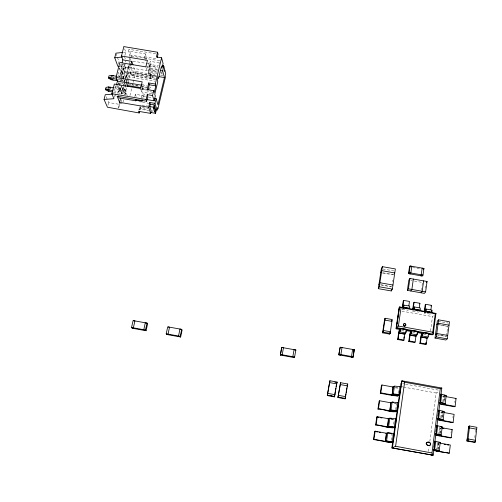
<?xml version="1.0" encoding="UTF-8"?>
<svg xmlns="http://www.w3.org/2000/svg" width="502" height="502" viewBox="0 0 502 502"><rect width="100%" height="100%" fill="white"/><g stroke="black" fill="none" stroke-linecap="round" stroke-linejoin="round"><path stroke-width="0.38" stroke-dasharray="2.51 1.88" d="M474.792 437.543L475.049 435.334M475.394 432.385L475.651 430.176M451.009 432.812L451.191 431.343M452.904 417.595L453.08 416.145M454.787 402.453L454.963 401.016M436.558 450.376L437.499 442.996M438.528 435.002L439.463 427.691M440.756 417.595L441.402 412.525L442.921 412.318L442.18 418.141M442.783 401.732L443.429 396.712M437.48 449.039L438.233 443.14L439.018 442.94M439.445 433.678L440.191 427.829L438.679 427.541M441.484 417.733L442.13 412.663L442.733 412.274L441.992 418.084M443.511 401.87L444.151 396.85L444.948 396.436M437.97 449.56L438.729 443.63M440.041 433.383L440.693 428.244M444.119 401.424L444.759 396.379M438.164 449.61L438.924 443.68M440.229 433.433L440.888 428.294M444.49 400.038L444.86 397.157M428.526 451.455L429.128 446.843M429.831 441.453L436.15 392.984L438.779 391.591M446.41 335.882L447.803 326.275M430.547 331.05L432.492 316.605L434.23 315.043M425.15 288.223L425.458 286.014M421.435 289.83L421.642 288.355M422.05 285.412L422.358 283.203M391.353 440.241L392.194 434.349L391.271 434.312M393.631 424.234L394.045 421.31M395.695 409.682L396.517 403.897L394.44 403.495M398.055 393.11L398.462 390.242M392.608 281.685L392.828 280.185M424.686 311.623L424.454 313.11L430.27 314.145L431.3 313.066M152.658 111.607L153.06 110.277M161.995 72.432L161.631 74.026L162.497 73.926M159.021 64.118L159.341 62.794M149.665 88.879L150.092 87.103L150.368 87.988L149.941 89.764M152.784 77.986L152.514 77.076L152.941 75.313L150.424 73.995L131.198 70.769L130.464 73.7L130.991 75.218L150.167 78.444L152.784 77.986L153.204 76.222L152.941 75.313M151.704 93.736L141.752 92.054L143.352 85.478L142.882 84.022M120.486 64.425L121.17 66.32L146.973 70.644L148.554 64.162L148.184 62.894M141.338 97.921L142.336 93.818L146.151 94.464M157.433 70.073L149.929 68.818L149.107 66.038L150.249 61.357L159.303 62.875M138.866 110.164L139.725 106.637L140.309 108.294L147.739 109.555M157.226 73.286L149.15 71.937L148.617 70.136L149.728 65.567L157.904 66.935M140.347 105.439L139.92 107.19L148.215 108.595M156.26 75.501L148.598 74.214L148.241 73.028L148.793 70.738L156.988 72.112M140.591 107.127L139.738 110.635L139.154 108.984L148.95 110.647M142.882 97.802L143.214 96.44L142.336 93.818M148.598 74.214L151.058 64.168L150.249 61.357M134.837 96.579L135.396 94.313L145.636 96.045M145.197 58.709L144.626 56.801L145.348 53.871L128.581 51.072L129.02 49.315L156.517 53.896M145.762 60.61L146.477 57.699L145.348 53.871M129.949 95.505L131.769 88.151M146.998 87.543L132.522 85.102L135.59 72.727L133.231 65.624M123.58 99.942L122.632 103.738L118.836 103.098L119.507 104.767M124.904 94.633L126.799 87.041M127.935 82.485L131.725 67.306L130.005 62.21M125.412 94.263L124.766 92.55L121.616 92.017L122.275 93.73L125.412 94.263L126.134 91.37L125.494 89.645L122.344 89.118L122.89 86.946M130.991 75.218L131.719 72.301L131.198 70.769M113.515 90.78L118.836 91.684A1.462 0.565 16.1 0 0 120.135 91.232L120.863 88.327L118.56 82.297L117.813 85.24M123.228 78.927L123.774 76.762L121.515 70.587A3.351 1.368 16.5 0 1 124.157 69.59L127.175 78.03A3.288 1.324 16.3 0 1 127.207 78.394M120.191 91.508L120.919 88.609M123.279 79.216L123.825 77.057M117.06 85.585L118.673 89.726L120.593 90.053L121.961 84.612M122.469 82.585L122.149 83.878L121.195 81.343M123.705 77.672L125.889 68.987L124.364 64.658L122.438 64.338L120.731 71.089L124.59 71.742L122.657 79.416M129.491 56.375L129.861 54.925L128.581 51.072M113.352 92.092L120.963 93.378L121.691 90.485A3.301 1.286 16.1 0 0 122.852 90.58L123.185 90.561A3.301 1.286 16.1 0 0 124.289 89.582L123.191 86.658M123.862 81.845L124.402 79.692M121.057 94.232L121.616 92.017M123.072 86.225L123.793 83.338M123.975 82.617L124.521 80.445L127.659 80.973M131.725 67.306L127.972 66.678L125.243 77.565L128.38 78.092M121.647 93.843L124.665 81.801M124.854 81.048L129.761 61.489M130.244 59.995L130.576 58.678M130.74 58.012L131.235 56.036L129.02 49.315M118.503 107.692L119.344 104.353L108.633 102.533L107.717 100.4M129.202 65.009L128.443 68.04L120.129 66.647M118.673 108.106L119.878 103.299M124.44 85.083L122.996 90.843L126.134 91.37M124.621 84.361L125.161 82.202M126.247 77.892L129.736 63.942M127.232 79.667L127.979 76.699L127.326 74.854L128.066 71.88L157.201 76.768M120.963 93.378A3.307 1.274 16 0 0 122.124 93.472L122.463 93.454A3.307 1.274 16 0 0 123.561 92.481L124.289 89.582M126.303 81.575A3.294 1.311 16.3 0 0 126.454 80.91L127.175 78.03M123.592 92.832L124.32 89.933M127.251 95.631L124.847 89.199L125.582 86.281M126.491 82.635L127.05 80.408M155.432 78.224L128.719 73.738L130.915 64.953M124.766 92.55L125.494 89.645M123.548 78.312L121.992 74.07L120.06 73.744L119.463 76.103L121.045 80.333L122.959 80.653M114.28 97.344L114.795 95.292M124.879 55.44L125.72 52.114L123.85 46.604M117.775 84.876L118.516 81.933M120.744 73.129L121.484 70.205M122.036 76.919L120.781 73.505L121.515 70.587M119.765 82.88L118.999 85.911L120.593 90.053M119.959 82.121L120.725 79.09L122.011 79.31M120.888 78.425L121.396 76.429M121.992 74.07L124.364 64.658M123.479 68.636L121.528 76.36L117.631 75.708L119.589 67.983L123.479 68.636L124.59 71.742M117.763 93.353L118.673 89.726M121.045 80.333L121.34 79.159M125.889 68.987L123.988 68.667L125.958 60.849M120.449 84.292L120.825 82.817M125.889 79.347L123.417 72.514L124.157 69.59M118.836 91.684L119.57 88.785A1.462 0.571 16.2 0 0 120.863 88.327M117.964 79.479L121.748 80.119L122.293 77.961M107.955 105.207L108.633 102.533M118.441 63.992L119.018 61.721L116.175 53.89M124.847 89.199L115.761 87.668L116.313 85.484M121.17 66.32L121.716 64.162M403.219 308.077L402.322 309.219A3.163 0.358 -80.3 0 1 402.234 308.711M425.445 312.024L424.454 313.11A3.169 0.439 -80.3 0 1 424.253 312.627M395.476 387.927L398.582 388.14L399.987 387.243M412.657 310.562A3.169 0.395 -80.3 0 0 412.769 311.077L412.832 311.045M430.27 314.145L430.201 314.17A3.169 0.464 -80.4 0 1 430.057 313.656M396.517 403.897L393.223 403.671M123.454 52.359L125.72 52.114M394.07 419.873L390.945 419.565M108.959 88.584L111.036 88.685L109.787 88.477M152.514 77.076L130.464 73.7M112.586 77.12L113.967 77.195M144.626 56.801L156.913 58.853M129.861 54.925L146.477 57.699M131.235 56.036L159.818 60.805M133.074 61.156L151.058 64.168M148.554 64.162L158.419 65.812M149.107 66.038L158.174 67.557M146.458 66.747L150.261 67.381L149.728 65.567M157.352 69.22L149.176 67.852L149.709 69.652L157.772 71.008M148.617 70.136L156.8 71.51M160.715 72.734L162.209 72.985M148.241 73.028L156.693 74.447M160.54 75.087L162.843 75.476M135.59 72.727L156.097 76.166M131.719 72.301L153.204 76.222M127.326 74.854L157.251 79.881M127.979 76.699L154.716 81.192M117.179 76.348L122.475 77.239M112.097 76.881L115.485 77.446M142.16 84.869L146.797 85.654M128.801 84.022L131.875 84.543M138.031 85.578L132.371 84.662L132.522 85.102M141.526 86.206L146.86 87.103M141.439 87.831L146.076 88.616M141.721 88.653L146.302 89.425M141.865 89.086L146.44 89.858M140.384 89.049L146.546 90.084M152.777 92.23L147.695 91.37L147.312 90.178M114.249 87.888L119.57 88.785M112.561 88.942L121.691 90.485M143.214 96.44L145.486 96.823M148.51 97.338L152.301 97.978M138.816 101.605L141.878 102.126M142.643 102.251L148.774 103.293M141.978 105.1L147.921 106.11M442.62 396.015L444.044 396.26M412.682 267.528L420.814 268.953M382.863 268.978L394.202 270.973M383.139 272.831L393.75 274.694M382.254 272.95L393.612 274.945M410.9 280.43L412.255 280.668M414.445 281.051L422.458 282.463M380.554 284.678L391.202 286.56M381.187 285.048L391.824 286.931M402.322 309.219L408.126 310.249A3.163 0.376 -80.3 0 1 408.051 310.098M412.769 311.077L418.58 312.106A3.169 0.42 -80.3 0 1 418.492 311.949M401.933 311.177L432.492 316.605M438.058 321.274L448.066 323.056M438.547 324.625L447.031 326.137M436.84 324.512L447.633 326.432M437.091 334.784L446.485 336.466L437.656 335.066M401.537 330.548L404.461 331.069M412.644 332.531L416.302 333.184M423.763 334.52L427.422 335.173M402.541 383.616L404.832 384.036M405.597 384.174L439.225 390.274M401.28 386.653L402.792 386.929M403.552 387.067L436.15 392.984M436.715 442.846L438.233 443.14M440.624 412.374L442.13 412.663M390.769 419.183L393.555 419.716M442.651 396.561L444.151 396.85M395.319 387.425L398.77 388.096M106.192 96.836L107.409 99.685M115.146 93.93L116.665 97.702M114.908 85.497L115.761 87.668M121.045 99.703L121.835 101.718M118.07 85.905L120.135 91.232M120.693 84.926L123.561 92.481M120.06 73.744L121.635 77.992M119.589 67.983L120.731 71.089M124.521 80.445L125.067 81.933M122.438 64.338L123.988 68.667M135.396 94.313L136.136 96.428M128.066 71.88L128.719 73.738M124.546 56.764L125.249 58.809M127.972 66.678L128.6 68.485M129.127 57.83L129.842 59.951M140.792 89.187L141.752 92.054M146.063 67.644L146.973 70.644M427.164 335.738A3.2 0.471 -80.6 0 1 427.34 335.298M120.781 73.505A3.351 1.355 16.4 0 1 123.417 72.514M123.046 79.649A1.456 0.584 16.3 0 1 121.748 80.119M123.774 76.762A1.456 0.584 16.4 0 1 122.902 77.308M150.424 73.995L149.715 76.931L150.167 78.444L150.882 75.513L150.424 73.995"/><path stroke-width="0.75" d="M424.686 311.623L425.702 304.312L431.507 305.341L430.923 309.64M402.617 307.707L403.683 300.416L409.469 301.438L408.86 305.731M295.835 349.988L294.498 357.625L280.386 355.071L281.691 347.434L295.835 349.988L295.734 350.603M280.831 355.083L280.863 354.619M281.691 347.434L280.386 355.071M282.187 354.858L283.461 347.754L282.13 347.585M398.939 309.866L399.554 306.935L435.956 313.399L433.176 334.194L432.617 334.721L428.495 334.577M433.433 450.269L437.782 451.041L439.181 450.708L440.235 442.431L434.738 441.145L433.96 447.15M435.422 434.826L439.758 435.585L441.164 435.108L442.206 426.901L436.746 425.57L436.458 427.798M437.393 419.521L441.71 420.268L443.134 419.659L444.163 411.521L438.735 410.14L438.541 411.615M439.451 403.57L443.749 404.305L445.18 403.552L446.203 395.482L440.806 394.057L440.524 396.247M431.839 312.671L431.946 311.773A3.194 0.471 -80.4 0 0 431.833 310.035L431.413 312.313M475.124 441.697L475.388 440.279L468.059 438.936L467.789 440.348L467.086 440.518L467.149 439.15M475.174 442.136L476.9 427.327L469.596 425.991L468.68 426.273L466.929 441.001L474.233 442.344L475.174 442.136L467.833 440.787L466.929 441.001M421.228 336.999L422.295 335.832A3.219 0.452 -80.6 0 0 422.985 333.228L423.13 332.28L429.047 333.341L428.903 334.282A3.219 0.477 -80.6 0 1 428.206 336.892L427.089 338.047L421.228 336.999L421.567 334.125L422.609 332.82M424.303 311.416L425.181 304.934L425.702 304.312M422.558 333.071L422.22 335.963L428.118 337.018M417.168 332.845L416.911 335.01L415.957 336.058L410.09 335.016L410.448 332.136L411.42 330.818M413.742 309.947L414.326 308.648A3.188 0.402 -80.3 0 0 414.275 306.923L413.742 309.947L414.275 309.05L420.149 310.092L419.59 310.989L420.193 309.69A3.188 0.427 -80.3 0 0 420.124 307.958L414.213 306.954L412.82 308.592L412.726 309.357M467.833 440.787L469.596 425.991M411.364 331.069L411.012 333.955L410.078 335.06L409.237 340.99L408.766 341.492L414.614 342.54L415.104 342.038L415.951 336.064M405.98 330.843L405.71 333.008L404.825 334.075L398.971 333.046L404.794 334.2L403.959 340.042L403.508 340.544L397.672 339.503L398.644 332.864A3.2 0.364 -80.5 0 1 399.278 330.285L400.238 328.823M409.519 308.711L409.638 307.814A3.188 0.383 -80.3 0 0 409.601 306.094L403.702 305.09L402.855 306.22M434.305 450.677L449.296 453.18L450.307 445.017L439.771 443.078M436.282 435.29L450.376 437.932L451.216 437.706L452.214 429.618L441.729 427.698M438.246 420.042L452.271 422.671L453.118 422.377L454.109 414.363L443.668 412.456M440.292 404.148L454.247 406.764L455.101 406.388L456.08 398.456L445.688 396.567M399.347 330.153L398.977 333.021L399.893 331.828A3.213 0.364 -80.5 0 0 400.533 329.218L400.684 328.27L406.589 329.325L406.438 330.272A3.213 0.389 -80.5 0 1 405.779 332.882L399.818 331.96L400.188 329.074M402.309 307.513L403.231 301.049L403.683 300.416M435.711 441.327L434.644 449.585L433.126 449.616M439.696 410.322L438.654 418.43L437.129 418.605M441.766 394.239L440.731 402.265L439.206 402.516M391.861 447.903L433.151 455.245L431.984 452.986L440.292 388.692L441.81 388.033L433.151 455.245L391.861 447.903L392.733 441.76M447.244 338.856L449.453 321.763L438.585 319.837L437.292 321.136L435.033 338.078L445.87 340.017L447.244 338.856L436.326 336.905L435.033 338.078M435.974 431.519L436.263 429.285M437.976 416.032L438.353 413.09M439.959 400.621L440.336 397.703M436.326 336.905L438.585 319.837M421.567 334.125L421.485 334.25A3.2 0.446 -80.6 0 0 420.808 336.829L419.879 343.481L425.734 344.529L426.261 344.039L427.089 338.059M400.075 329.5L396.235 328.816L396.109 328.201L396.536 327.649L433.176 334.194L432.793 332.198L435.278 313.65L435.956 313.399L435.391 314.001M419.308 307.651L419.904 303.29L414.106 302.26L413.623 302.888L412.82 308.592M425.96 311.629L426.066 310.732A3.194 0.446 -80.4 0 0 425.978 309L424.918 310.136M425.734 344.529L426.029 342.339M417.796 331.445L411.904 330.272L411.753 331.22A3.213 0.408 -80.5 0 1 411.088 333.83L416.986 334.884A3.213 0.433 -80.5 0 0 417.664 332.274L417.796 331.445L417.287 331.985L423.418 333.083M425.621 291.875L427.058 281.478L409.921 278.466L408.86 280.072L407.379 290.369L424.435 293.381L425.621 291.875L408.427 288.838L407.379 290.369M419.879 343.481L420.387 342.985L421.222 337.011M441.81 388.033L401.907 380.798L392.432 447.721L395.601 446.265L404.612 382.223L401.907 380.798L400.464 387.186M423.01 275.115L423.945 268.426L410.084 265.997L409.475 266.97L408.515 273.621L422.345 276.05L423.01 275.115L409.117 272.674L408.515 273.621M423.625 280.875L422.182 291.267L421.021 292.779M395.507 418.85L394.352 427.001L394.76 427.453M397.804 402.679L396.655 410.749C400.678 412.155 390.82 408.785 389.596 410.755L378.452 408.716L377.962 409.074C384.105 408.572 391.497 413.861 397.421 410.881L398.563 402.811L392.319 402.058L390.851 402.811L379.625 400.765L379.129 401.161L377.962 409.074M400.075 386.672L398.939 394.654C402.541 396.254 393.166 392.407 392.106 394.905L397.647 395.978L399.699 394.785L400.828 386.797L394.61 386.107L393.217 387.023L381.953 384.99L381.451 385.454L380.29 393.292L392.871 395.563L397.647 395.978M393.825 434.073L394.804 427.152M395.89 419.465L397.088 411.012M398.287 402.554L399.379 394.873M393.38 433.897C394.754 433.383 394.039 434.393 393.424 433.546L392.257 441.766L393.254 441.942L394.189 433.678L389.728 432.969L387.726 432.812L386.559 433.27L375.138 431.174L374.661 431.431L373.469 439.495L389.05 442.275L392.677 442.155M375.609 425.012C380.892 425.112 390.387 429.279 395.118 427.133L396.273 418.988L391.83 418.298L389.822 418.191L388.673 418.781L387.525 426.813L376.092 424.723L375.609 425.012L376.789 417.024L377.272 416.698L388.642 418.775M413.064 309.527L414.106 302.26M408.766 341.492L409.72 334.847A3.2 0.408 -80.6 0 1 410.379 332.268L410.448 332.136M385.411 441.691L386.358 433.239L385.825 433.49M387.5 427.196L388.441 418.75L387.902 419.063M389.797 411.232L390.794 402.805M392.068 395.425L393.016 386.998L393.198 387.582M390.983 402.824L389.834 410.78L395.388 411.853M393.254 387.023L392.118 394.898L380.792 392.859L380.29 393.292M394.421 386.157L393.286 394.108L398.858 395.187M408.427 288.838L409.921 278.466M403.821 338.367L404.028 336.911M413.341 279.068L411.866 289.441L410.787 290.972M399.115 307.557L396.109 328.201L400.696 329.023M396.235 328.816L396.781 325.026M397.007 323.514L397.333 321.236M397.553 319.724L398.331 314.421M398.55 312.903L398.877 310.631M398.393 326.055L401.073 307.575L399.554 306.935L396.536 327.649L398.393 326.055L432.793 332.198M397.672 339.503L398.105 338.994L398.946 333.159L398.575 333.29M409.117 272.674L410.084 265.997M390.154 333.397L392.194 319.542L385.159 318.287L384.657 319.04L382.593 332.826L389.627 334.087L390.154 333.397L383.089 332.129L382.593 332.826M391.227 290.947L392.351 289.083L395.35 268.934L382.373 266.656L381.351 268.714L378.295 288.656L391.227 290.947L391.428 289.604M373.469 439.495L373.946 439.275L375.138 431.174M376.092 424.723L377.272 416.698M378.452 408.716L379.625 400.765M380.792 392.859L381.953 384.99M389.627 334.087L389.941 332.274M383.089 332.129L385.159 318.287M292.81 356.784L294.065 349.668L295.383 349.976M378.295 288.656L379.292 286.78L382.373 266.656M415.556 335.888L415.424 336.71L415.92 336.196L409.651 335.273M425.445 312.024L425.909 309.031L431.036 309.941M345.119 398.833L347.735 384.005L340.569 382.7L337.953 397.528L345.119 398.833L345.401 397.032M345.646 395.494L345.891 393.957M346.135 392.42L346.38 390.876M346.618 389.339L346.863 387.801M347.108 386.264L347.735 384.005M353.609 351.871L353.941 349.756L353.659 350.239M352.95 357.399L354.425 349.768L340.249 347.215L339.942 347.842L338.806 354.845L352.95 357.399L353.948 351.086M404.474 333.905L404.342 334.727L404.819 334.094M337.953 397.528L340.569 382.7M403.219 308.077L403.752 305.059A3.188 0.364 -80.3 0 1 403.771 306.778L403.206 308.284M338.806 354.845L340.249 347.215M334.445 396.887L337.055 382.06L329.902 380.761L327.291 395.576L334.445 396.887L335.857 388.165M336.102 386.628L336.353 385.09M336.572 383.729L337.055 382.06M294.065 357.48L294.141 357.022M327.291 395.576L329.902 380.761M294.498 357.625L294.592 357.035L280.423 354.468M180.638 337.005L180.218 336.327L181.705 329.362L167.731 326.84L166.212 333.792L166.695 334.476L180.638 337.005L182.119 330.071L181.705 329.362M146.051 330.736L145.48 330.034L147.036 323.1L133.105 320.583L131.524 327.505L132.158 328.22L146.051 330.736L147.601 323.834L147.036 323.1M146.521 99.509L154.152 100.795L155.3 96.007L154.767 94.25L157.772 81.707L157.251 79.881L157.967 76.9L158.481 78.732L161.456 66.32L161.951 68.184L163.075 63.503L161.588 57.799L156.386 56.933L157.528 52.214L123.85 46.604L121.459 56.023L122.808 59.857L122.08 62.731M150.148 112.404L155.538 113.314C154.296 111.111 153.587 109.279 153.625 107.24L154.189 104.862L150.336 104.209L149.791 102.502L154.949 103.374L157.026 110.089L155.758 109.875M163.288 66.772L163.564 65.611L162.039 65.36M154.949 103.374L156.084 98.618L154.572 98.361M156.084 98.618L157.967 104.849L164.449 77.565L162.686 70.951L163.803 66.295L162.341 66.051M154.02 108.495L154.585 106.129L154.189 104.862M154.196 109.053L154.76 106.688L154.428 106.593M154.936 111.406L155.501 109.047L154.76 106.688M164.48 71.322L164.449 70.161M155.112 111.952L155.67 109.599L154.949 109.216M155.538 113.314L156.097 110.973L155.67 109.599M157.026 110.089L157.578 107.748L157.917 108.846L165.459 77.044L165.152 75.865L165.691 73.568L163.564 65.611M112.868 94.106L105.276 94.702L104.058 99.452L107.447 107.208L139.173 112.975L138.583 111.337L150.65 113.389L148.642 107.277L149.791 102.502M150.65 113.389L151.215 111.03L149.765 106.587L150.336 104.209M154.152 100.795L152.526 95.531L153.694 90.686L147.124 89.576L148.73 82.949L155.287 84.047L155.821 85.867L154.233 92.475L153.694 90.686M155.287 84.047L161.588 57.799M148.046 89.902L149.289 84.769L148.73 82.949M148.642 107.277L119.62 102.358L117.186 96.271L146.666 101.26L146.088 99.503L147.262 94.64L152.526 95.531M146.666 101.26L147.833 96.415L147.262 94.64M157.233 57.51L158.048 54.153L157.528 52.214M139.173 112.975L139.6 111.218M135.986 100.168L142.053 101.197L142.386 99.835M118.202 95.863L119.037 97.978L135.898 100.827L136.268 99.333M127.885 86.476L127.527 85.484L128.261 82.529M119.62 102.358L120.643 98.279M125.582 86.281L126.491 82.635M131.091 64.237L131.813 61.363L122.808 59.857M104.058 99.452L113.935 98.712L111.877 93.717L114.337 84.054L140.554 88.471L142.179 81.845L116.012 77.446L119.802 62.537L145.837 66.891L147.437 60.365L121.459 56.023M116.502 84.756L117.424 81.111L116.012 77.446M112.586 91.96L108.426 91.257L105.941 89.971L105.577 89.105L106.022 87.367L108.564 86.928L113.49 87.756M117.788 80.822L111.362 79.743L108.896 78.456L108.539 77.572L108.984 75.846L111.513 75.4L116.42 76.222M105.941 89.971L106.242 88.816M108.896 78.456L109.191 77.308M119.376 66.515L117.863 66.264L114.732 57.799L115.912 53.174L122.701 52.44M108.564 86.928L107.823 89.82L108.426 91.257M111.513 75.4L110.779 78.274L111.362 79.743M426.38 442.99L426.436 444.295L427.717 445.324M428.457 334.112L429.047 333.341M340.419 347.848L340.657 347.365L342.019 347.535L340.883 354.569L339.515 354.393L339.283 354.858L340.569 355.165M402.359 307.111L402.855 306.132L402.409 306.747M380.742 272.68L381.758 270.66L394.754 272.944M378.91 284.647L379.914 282.733L392.953 285.036M329.594 381.633L329.795 381.263M329.576 382.606L336.767 383.854M412.769 308.962L413.297 308.008M424.353 311.014L424.918 310.041L424.397 310.65M352.611 349.517L351.5 356.558L352.831 356.796L352.548 357.255L351.18 357.079M327.806 393.399L335.022 394.666M354.061 350.383L354.425 349.768M327.392 395.08L327.586 394.754M336.723 382.932L336.955 382.562L334.809 382.173M409.977 266.932L410.448 266.179L411.816 266.298L410.856 272.981L409.488 272.856L409.017 273.59L410.247 273.923M340.218 383.572L340.463 383.202M340.243 384.551L347.409 385.85M385.04 318.801L384.4 320.759M384.846 320.094L391.88 321.349M334.734 395.087L334.552 396.392L334.771 396.065M423.28 269.386L423.945 268.426M420.62 275.742L421.987 275.868L422.502 275.146L421.203 274.914L422.138 268.231L423.437 268.457M382.85 331.094L382.712 332.318L383.095 331.772M383.29 330.473L390.355 331.734M391.654 320.64L392.075 320.056M338.511 395.356L345.702 396.668M338.059 397.032L338.292 396.712M347.359 384.871L347.622 384.507M426.261 282.538L427.058 281.478M389.747 333.573L390.161 333.039M426.656 442.632L426.104 443.448L426.612 444.741L428.89 445.538M419.402 303.911L419.904 303.29M400.671 328.39L400.226 328.935L406.507 329.839M345.225 398.337L345.483 398.023M398.513 333.686L398.946 333.159M430.967 305.963L431.507 305.341M406.049 329.977L411.402 330.931L411.885 330.391M409.588 335.669L410.065 335.148M423.117 332.399L422.59 332.933L428.972 333.855L428.488 333.987L429.034 333.453M420.682 337.651L421.191 337.137L427.058 338.185M436.84 324.512L438.139 323.232L449.014 325.171M435.491 334.677L436.778 333.479L447.69 335.424M392.457 387.456L393.016 386.998M400.232 387.262L401.054 386.835L400.452 387.299M391.328 395.3L391.88 394.879M429.825 445.337C431.563 444.471 430.107 442.243 428.589 442.206M426.512 442.676L427.064 442.356M389.05 411.107L389.596 410.755M395.689 419.302L396.498 419.026L395.909 419.346M386.747 427.064L387.287 426.782M443.14 404.737L443.937 404.361L455.101 406.388M455.232 398.864L456.08 398.456M384.657 441.559L391.039 442.457M441.114 420.632L441.904 420.325L453.118 422.377M426.92 442.4L428.137 442.118M429.317 445.512C432.448 444.866 429.643 441.139 427.422 442.224M411.402 330.931L417.733 331.847L417.287 331.985M404.405 334.332L404.794 334.2M451.373 429.881L452.214 429.618M439.162 435.868L439.947 435.636L451.216 437.706M468.466 428.106L468.73 426.7L469.439 426.487L469.276 427.867L476.58 429.204M415.487 336.315L415.92 336.196M420.745 337.256L421.191 337.137M163.501 67.004L163.922 66.992M437.198 451.254L449.296 453.18M112.128 75.94L113.389 75.714M109.179 87.467L110.453 87.241M442.419 404.599L443.749 404.311M428.746 445.575L429.461 445.475M440.386 420.488L441.71 420.274M114.732 57.799L122.281 57.002M436.188 425.897L437.713 425.752L436.658 433.935L435.14 434.035M438.434 435.73L439.758 435.585M436.464 451.116L437.8 451.053M160.439 70.575L162.686 70.951M159.134 76.674L164.449 77.565M117.204 79.354L108.539 77.572M149.289 84.769L155.821 85.867M117.424 81.111L141.821 85.221M127.527 85.484L140.667 87.699M444.038 395.193L446.196 395.557M112.755 90.655L105.577 89.105M111.877 93.717L146.088 99.503M149.765 106.587L153.625 107.24M439.401 402.573L445.18 403.552L439.771 402.077M441.986 411.213L444.157 411.59M437.324 418.655L443.134 419.659L437.688 418.241M440.75 426.706L442.206 426.957M395.118 427.133L388.843 426.28L387.525 426.813L393.11 427.886M435.334 434.086L441.164 435.108L435.692 433.747M379.292 286.78L392.351 289.083M438.767 442.224L440.229 442.482M409.582 308.222L403.721 307.18L403.219 308.172L403.671 307.55L409.538 308.592M431.896 312.181L426.022 311.14L425.445 312.118L425.978 311.51L431.852 312.558M414.232 309.427L420.105 310.468M401.073 307.575L435.278 313.65M428.783 334.037L432.617 334.721M406.218 330.598L411.596 331.558M417.739 332.657L423.117 333.617M393.028 441.904L386.735 440.982L385.429 441.377L386.596 433.27L387.996 433.54M433.326 449.666L439.181 450.708L433.672 449.403M398.105 338.994L403.959 340.042M409.237 340.99L415.104 342.038M420.387 342.985L426.261 344.039M339.107 354.249L353.314 356.815M133.614 320.747L134.919 320.979L133.337 327.9M168.22 326.997L169.525 327.235L168.019 334.181M131.524 327.505L145.48 330.034M166.212 333.792L180.218 336.327M404.612 382.223L440.292 388.692M330.46 395.281L331.897 395.545M327.542 395.162L334.727 396.473M338.254 397.12L345.451 398.431M441.685 428.106L443.919 428.513M376.789 417.024L379.01 417.432M380.491 417.702L381.972 417.978M376.149 431.707L377.636 431.984M379.123 432.253L380.61 432.529M444.226 444.245L445.726 444.521M447.226 444.797L448.719 445.073M373.946 439.275L385.191 441.346M395.601 446.265L431.984 452.986M394.29 427.384L388.661 426.298L389.822 418.191L391.227 418.461M391.253 433.49L387.726 432.812L386.546 440.994L392.206 442.08M393.53 402.366L392.137 402.096L390.983 410.121L396.586 411.207M164.907 70.776L164.443 70.613M108.589 89.783L109.712 90.14M430.302 454.58L432.385 455.396M112.002 79.416L113.239 80.056M132.026 327.668L132.522 328.22M143.798 329.795L145.291 322.786L146.659 323.1L147.105 323.671M145.103 330.034L145.555 330.58M166.708 333.943L167.078 334.483M178.517 336.083L179.954 329.048L181.316 329.362L181.636 329.914M179.829 336.321L180.155 336.848M386.358 433.239L386.571 433.621M135.402 99.434L135.898 100.827M141.614 99.898L142.053 101.197M131.813 61.363L132.992 64.915M401.01 383.34L401.117 384.664M404.392 326.062A1.211 1.161 36.1 0 1 403.558 324.217A1.211 1.161 36.1 0 1 405.572 324.317A1.211 1.161 36.1 0 1 404.706 326.074M403.539 325.189A1.211 1.161 36 0 0 405.591 325.553A1.211 1.161 36 0 0 404.813 323.633A1.211 1.161 36 0 0 403.539 325.189"/></g></svg>
